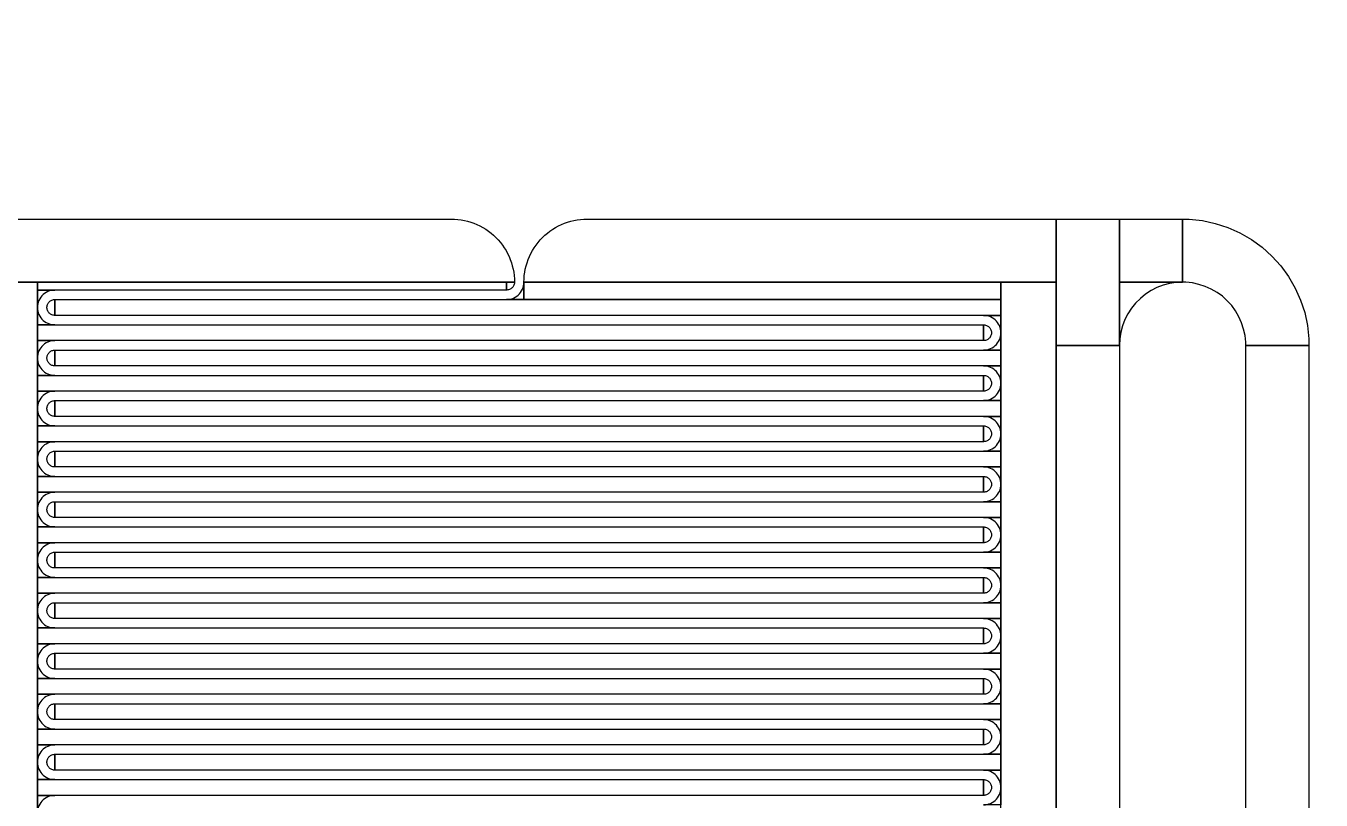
# Model space of a CAD drawing. Extents: x -50000 to 50000, y -50000 to 50000.
# Drawn here: x -41256.2 to -40846.2, y -17541 to -17295.8 of the extents above; entities that cross this region are included whole.
import ezdxf

# ---------------------------------------------------------------- set-up
doc = ezdxf.new("R2010")
doc.units = 0
doc.layers.add('FRAME', color=14, linetype='CONTINUOUS')
doc.layers.add('XOR4', color=17, linetype='CONTINUOUS')

# ---------------------------------------------------------------- blocks, each defined once
blk = doc.blocks.new('CHIP_RESONATOR')
at = {"layer": 'XOR4'}
blk.add_lwpolyline([(1830, 4143), (1978.5, 4143), (1979.547, 4142.973), (1980.591, 4142.89), (1981.629, 4142.754), (1982.658, 4142.563), (1983.676, 4142.319), (1984.68, 4142.021), (1985.667, 4141.672), (1986.635, 4141.271), (1987.58, 4140.82), (1988.5, 4140.321), (1989.393, 4139.773), (1990.256, 4139.18), (1991.086, 4138.543), (1991.883, 4137.863), (1992.642, 4137.142), (1993.363, 4136.383), (1994.043, 4135.586), (1994.68, 4134.756), (1995.273, 4133.893), (1995.821, 4133), (1996.32, 4132.08), (1996.771, 4131.135), (1997.172, 4130.167), (1997.521, 4129.18), (1997.819, 4128.176), (1998.063, 4127.158), (1998.254, 4126.129), (1998.39, 4125.091), (1998.473, 4124.047), (1998.5, 4123), (1830, 4123)], dxfattribs=at)
for points in [[(2001.5, 4123), (2001.527, 4124.047), (2001.61, 4125.091), (2001.746, 4126.129), (2001.937, 4127.158), (2002.181, 4128.176), (2002.479, 4129.18), (2002.828, 4130.167), (2003.229, 4131.135), (2003.68, 4132.08), (2004.179, 4133), (2004.727, 4133.893), (2005.32, 4134.756), (2005.957, 4135.586), (2006.637, 4136.383), (2007.358, 4137.142), (2008.117, 4137.863), (2008.914, 4138.543), (2009.744, 4139.18), (2010.607, 4139.773), (2011.5, 4140.321), (2012.42, 4140.82), (2013.365, 4141.271), (2014.333, 4141.672), (2015.32, 4142.021), (2016.324, 4142.319), (2017.342, 4142.563), (2018.371, 4142.754), (2019.409, 4142.89), (2020.453, 4142.973), (2021.5, 4143), (2170, 4143), (2170, 4123)], [(2170, 4103), (2170, 4143), (2190, 4143), (2190, 4103)], [(2190, 4123), (2190, 4143), (2210, 4143), (2210, 4123)], [(2230, 4103), (2229.973, 4104.047), (2229.754, 4106.129), (2229.319, 4108.176), (2228.672, 4110.167), (2227.82, 4112.08), (2226.773, 4113.893), (2225.543, 4115.586), (2224.142, 4117.142), (2222.586, 4118.543), (2220.893, 4119.773), (2219.08, 4120.82), (2217.167, 4121.672), (2215.176, 4122.319), (2213.129, 4122.754), (2211.047, 4122.973), (2210, 4123), (2210, 4143), (2212.093, 4142.945), (2216.257, 4142.508), (2220.353, 4141.637), (2224.335, 4140.343), (2228.16, 4138.64), (2231.786, 4136.547), (2235.173, 4134.086), (2238.284, 4131.284), (2241.086, 4128.173), (2243.547, 4124.786), (2245.64, 4121.16), (2247.343, 4117.335), (2248.637, 4113.353), (2249.508, 4109.257), (2249.945, 4105.093), (2250, 4103)], [(1830, 3811), (1830, 4123), (1847.5, 4123), (1847.5, 3811)], [(1847.5, 4120.5), (1847.5, 4123), (1996, 4123), (1996, 4120.5)], [(1847.5, 4115), (1847.5, 4120.5), (1853, 4120.5), (1852.425, 4120.47), (1851.856, 4120.38), (1851.3, 4120.231), (1850.763, 4120.025), (1850.25, 4119.763), (1849.767, 4119.45), (1849.32, 4119.087), (1848.913, 4118.68), (1848.55, 4118.233), (1848.237, 4117.75), (1847.975, 4117.237), (1847.769, 4116.7), (1847.62, 4116.144), (1847.53, 4115.575)], [(1996, 4120.5), (1996, 4123), (1998.5, 4123), (1998.497, 4122.869), (1998.469, 4122.609), (1998.415, 4122.353), (1998.334, 4122.104), (1998.228, 4121.865), (1998.097, 4121.638), (1997.943, 4121.427), (1997.768, 4121.232), (1997.573, 4121.057), (1997.362, 4120.903), (1997.135, 4120.772), (1996.896, 4120.666), (1996.647, 4120.585), (1996.391, 4120.531), (1996.131, 4120.503)], [(1996, 4117.5), (1996.575, 4117.53), (1997.144, 4117.62), (1997.7, 4117.769), (1998.237, 4117.975), (1998.75, 4118.237), (1999.233, 4118.55), (1999.68, 4118.913), (2000.087, 4119.32), (2000.45, 4119.767), (2000.763, 4120.25), (2001.025, 4120.763), (2001.231, 4121.3), (2001.38, 4121.856), (2001.47, 4122.425), (2001.5, 4123), (2001.5, 4117.5)], [(2001.5, 4117.5), (2001.5, 4123), (2152.5, 4123), (2152.5, 4117.5)], [(2152.5, 3811), (2152.5, 4123), (2170, 4123), (2170, 3811)], [(2190, 4103), (2190, 4123), (2210, 4123), (2207.909, 4122.89), (2205.842, 4122.563), (2203.82, 4122.021), (2201.865, 4121.271), (2200, 4120.321), (2198.244, 4119.18), (2196.617, 4117.863), (2195.137, 4116.383), (2193.82, 4114.756), (2192.679, 4113), (2191.729, 4111.135), (2190.979, 4109.18), (2190.437, 4107.158), (2190.11, 4105.091)], [(1853, 4112.5), (1852.869, 4112.503), (1852.609, 4112.531), (1852.353, 4112.585), (1852.104, 4112.666), (1851.865, 4112.772), (1851.638, 4112.903), (1851.427, 4113.057), (1851.232, 4113.232), (1851.057, 4113.427), (1850.903, 4113.638), (1850.772, 4113.865), (1850.666, 4114.104), (1850.585, 4114.353), (1850.531, 4114.609), (1850.503, 4114.869), (1850.503, 4115.131), (1850.531, 4115.391), (1850.585, 4115.647), (1850.666, 4115.896), (1850.772, 4116.135), (1850.903, 4116.362), (1851.057, 4116.573), (1851.232, 4116.768), (1851.427, 4116.943), (1851.638, 4117.097), (1851.865, 4117.228), (1852.104, 4117.334), (1852.353, 4117.415), (1852.609, 4117.469), (1852.869, 4117.497), (1853, 4117.5)], [(1853, 4112.5), (1853, 4117.5), (2152.5, 4117.5), (2152.5, 4112.5)], [(1847.5, 4109.5), (1847.5, 4115), (1847.53, 4114.425), (1847.62, 4113.856), (1847.769, 4113.3), (1847.975, 4112.763), (1848.237, 4112.25), (1848.55, 4111.767), (1848.913, 4111.32), (1849.32, 4110.913), (1849.767, 4110.55), (1850.25, 4110.237), (1850.763, 4109.975), (1851.3, 4109.769), (1851.856, 4109.62), (1852.425, 4109.53), (1853, 4109.5)], [(2152.5, 4107), (2152.47, 4107.575), (2152.38, 4108.144), (2152.231, 4108.7), (2152.025, 4109.237), (2151.763, 4109.75), (2151.45, 4110.233), (2151.087, 4110.68), (2150.68, 4111.087), (2150.233, 4111.45), (2149.75, 4111.763), (2149.237, 4112.025), (2148.7, 4112.231), (2148.144, 4112.38), (2147.575, 4112.47), (2147, 4112.5), (2152.5, 4112.5)], [(1847.5, 4104.5), (1847.5, 4109.5), (2147, 4109.5), (2147, 4104.5)], [(2147, 4104.5), (2147, 4109.5), (2147.131, 4109.497), (2147.391, 4109.469), (2147.647, 4109.415), (2147.896, 4109.334), (2148.135, 4109.228), (2148.362, 4109.097), (2148.573, 4108.943), (2148.768, 4108.768), (2148.943, 4108.573), (2149.097, 4108.362), (2149.228, 4108.135), (2149.334, 4107.896), (2149.415, 4107.647), (2149.469, 4107.391), (2149.497, 4107.131), (2149.497, 4106.869), (2149.469, 4106.609), (2149.415, 4106.353), (2149.334, 4106.104), (2149.228, 4105.865), (2149.097, 4105.638), (2148.943, 4105.427), (2148.768, 4105.232), (2148.573, 4105.057), (2148.362, 4104.903), (2148.135, 4104.772), (2147.896, 4104.666), (2147.647, 4104.585), (2147.391, 4104.531), (2147.131, 4104.503)], [(1847.5, 4099), (1847.5, 4104.5), (1853, 4104.5), (1852.425, 4104.47), (1851.856, 4104.38), (1851.3, 4104.231), (1850.763, 4104.025), (1850.25, 4103.763), (1849.767, 4103.45), (1849.32, 4103.087), (1848.913, 4102.68), (1848.55, 4102.233), (1848.237, 4101.75), (1847.975, 4101.237), (1847.769, 4100.7), (1847.62, 4100.144), (1847.53, 4099.575)], [(2147, 4101.5), (2147.575, 4101.53), (2148.144, 4101.62), (2148.7, 4101.769), (2149.237, 4101.975), (2149.75, 4102.237), (2150.233, 4102.55), (2150.68, 4102.913), (2151.087, 4103.32), (2151.45, 4103.767), (2151.763, 4104.25), (2152.025, 4104.763), (2152.231, 4105.3), (2152.38, 4105.856), (2152.47, 4106.425), (2152.5, 4107), (2152.5, 4101.5)], [(1853, 4096.5), (1852.869, 4096.503), (1852.609, 4096.531), (1852.353, 4096.585), (1852.104, 4096.666), (1851.865, 4096.772), (1851.638, 4096.903), (1851.427, 4097.057), (1851.232, 4097.232), (1851.057, 4097.427), (1850.903, 4097.638), (1850.772, 4097.865), (1850.666, 4098.104), (1850.585, 4098.353), (1850.531, 4098.609), (1850.503, 4098.869), (1850.503, 4099.131), (1850.531, 4099.391), (1850.585, 4099.647), (1850.666, 4099.896), (1850.772, 4100.135), (1850.903, 4100.362), (1851.057, 4100.573), (1851.232, 4100.768), (1851.427, 4100.943), (1851.638, 4101.097), (1851.865, 4101.228), (1852.104, 4101.334), (1852.353, 4101.415), (1852.609, 4101.469), (1852.869, 4101.497), (1853, 4101.5)], [(1853, 4096.5), (1853, 4101.5), (2152.5, 4101.5), (2152.5, 4096.5)], [(2170, 3811), (2170, 4103), (2190, 4103), (2190, 3811)], [(2230, 3811), (2230, 4103), (2250, 4103), (2250, 3811)], [(1847.5, 4093.5), (1847.5, 4099), (1847.53, 4098.425), (1847.62, 4097.856), (1847.769, 4097.3), (1847.975, 4096.763), (1848.237, 4096.25), (1848.55, 4095.767), (1848.913, 4095.32), (1849.32, 4094.913), (1849.767, 4094.55), (1850.25, 4094.237), (1850.763, 4093.975), (1851.3, 4093.769), (1851.856, 4093.62), (1852.425, 4093.53), (1853, 4093.5)], [(2152.5, 4091), (2152.47, 4091.575), (2152.38, 4092.144), (2152.231, 4092.7), (2152.025, 4093.237), (2151.763, 4093.75), (2151.45, 4094.233), (2151.087, 4094.68), (2150.68, 4095.087), (2150.233, 4095.45), (2149.75, 4095.763), (2149.237, 4096.025), (2148.7, 4096.231), (2148.144, 4096.38), (2147.575, 4096.47), (2147, 4096.5), (2152.5, 4096.5)], [(1847.5, 4088.5), (1847.5, 4093.5), (2147, 4093.5), (2147, 4088.5)], [(2147, 4088.5), (2147, 4093.5), (2147.131, 4093.497), (2147.391, 4093.469), (2147.647, 4093.415), (2147.896, 4093.334), (2148.135, 4093.228), (2148.362, 4093.097), (2148.573, 4092.943), (2148.768, 4092.768), (2148.943, 4092.573), (2149.097, 4092.362), (2149.228, 4092.135), (2149.334, 4091.896), (2149.415, 4091.647), (2149.469, 4091.391), (2149.497, 4091.131), (2149.497, 4090.869), (2149.469, 4090.609), (2149.415, 4090.353), (2149.334, 4090.104), (2149.228, 4089.865), (2149.097, 4089.638), (2148.943, 4089.427), (2148.768, 4089.232), (2148.573, 4089.057), (2148.362, 4088.903), (2148.135, 4088.772), (2147.896, 4088.666), (2147.647, 4088.585), (2147.391, 4088.531), (2147.131, 4088.503)], [(1847.5, 4083), (1847.5, 4088.5), (1853, 4088.5), (1852.425, 4088.47), (1851.856, 4088.38), (1851.3, 4088.231), (1850.763, 4088.025), (1850.25, 4087.763), (1849.767, 4087.45), (1849.32, 4087.087), (1848.913, 4086.68), (1848.55, 4086.233), (1848.237, 4085.75), (1847.975, 4085.237), (1847.769, 4084.7), (1847.62, 4084.144), (1847.53, 4083.575)], [(2147, 4085.5), (2147.575, 4085.53), (2148.144, 4085.62), (2148.7, 4085.769), (2149.237, 4085.975), (2149.75, 4086.237), (2150.233, 4086.55), (2150.68, 4086.913), (2151.087, 4087.32), (2151.45, 4087.767), (2151.763, 4088.25), (2152.025, 4088.763), (2152.231, 4089.3), (2152.38, 4089.856), (2152.47, 4090.425), (2152.5, 4091), (2152.5, 4085.5)], [(1853, 4080.5), (1852.869, 4080.503), (1852.609, 4080.531), (1852.353, 4080.585), (1852.104, 4080.666), (1851.865, 4080.772), (1851.638, 4080.903), (1851.427, 4081.057), (1851.232, 4081.232), (1851.057, 4081.427), (1850.903, 4081.638), (1850.772, 4081.865), (1850.666, 4082.104), (1850.585, 4082.353), (1850.531, 4082.609), (1850.503, 4082.869), (1850.503, 4083.131), (1850.531, 4083.391), (1850.585, 4083.647), (1850.666, 4083.896), (1850.772, 4084.135), (1850.903, 4084.362), (1851.057, 4084.573), (1851.232, 4084.768), (1851.427, 4084.943), (1851.638, 4085.097), (1851.865, 4085.228), (1852.104, 4085.334), (1852.353, 4085.415), (1852.609, 4085.469), (1852.869, 4085.497), (1853, 4085.5)], [(1853, 4080.5), (1853, 4085.5), (2152.5, 4085.5), (2152.5, 4080.5)], [(1847.5, 4077.5), (1847.5, 4083), (1847.53, 4082.425), (1847.62, 4081.856), (1847.769, 4081.3), (1847.975, 4080.763), (1848.237, 4080.25), (1848.55, 4079.767), (1848.913, 4079.32), (1849.32, 4078.913), (1849.767, 4078.55), (1850.25, 4078.237), (1850.763, 4077.975), (1851.3, 4077.769), (1851.856, 4077.62), (1852.425, 4077.53), (1853, 4077.5)], [(2152.5, 4075), (2152.47, 4075.575), (2152.38, 4076.144), (2152.231, 4076.7), (2152.025, 4077.237), (2151.763, 4077.75), (2151.45, 4078.233), (2151.087, 4078.68), (2150.68, 4079.087), (2150.233, 4079.45), (2149.75, 4079.763), (2149.237, 4080.025), (2148.7, 4080.231), (2148.144, 4080.38), (2147.575, 4080.47), (2147, 4080.5), (2152.5, 4080.5)], [(1847.5, 4072.5), (1847.5, 4077.5), (2147, 4077.5), (2147, 4072.5)], [(2147, 4072.5), (2147, 4077.5), (2147.131, 4077.497), (2147.391, 4077.469), (2147.647, 4077.415), (2147.896, 4077.334), (2148.135, 4077.228), (2148.362, 4077.097), (2148.573, 4076.943), (2148.768, 4076.768), (2148.943, 4076.573), (2149.097, 4076.362), (2149.228, 4076.135), (2149.334, 4075.896), (2149.415, 4075.647), (2149.469, 4075.391), (2149.497, 4075.131), (2149.497, 4074.869), (2149.469, 4074.609), (2149.415, 4074.353), (2149.334, 4074.104), (2149.228, 4073.865), (2149.097, 4073.638), (2148.943, 4073.427), (2148.768, 4073.232), (2148.573, 4073.057), (2148.362, 4072.903), (2148.135, 4072.772), (2147.896, 4072.666), (2147.647, 4072.585), (2147.391, 4072.531), (2147.131, 4072.503)], [(1847.5, 4067), (1847.5, 4072.5), (1853, 4072.5), (1852.425, 4072.47), (1851.856, 4072.38), (1851.3, 4072.231), (1850.763, 4072.025), (1850.25, 4071.763), (1849.767, 4071.45), (1849.32, 4071.087), (1848.913, 4070.68), (1848.55, 4070.233), (1848.237, 4069.75), (1847.975, 4069.237), (1847.769, 4068.7), (1847.62, 4068.144), (1847.53, 4067.575)], [(2147, 4069.5), (2147.575, 4069.53), (2148.144, 4069.62), (2148.7, 4069.769), (2149.237, 4069.975), (2149.75, 4070.237), (2150.233, 4070.55), (2150.68, 4070.913), (2151.087, 4071.32), (2151.45, 4071.767), (2151.763, 4072.25), (2152.025, 4072.763), (2152.231, 4073.3), (2152.38, 4073.856), (2152.47, 4074.425), (2152.5, 4075), (2152.5, 4069.5)], [(1853, 4064.5), (1852.869, 4064.503), (1852.609, 4064.531), (1852.353, 4064.585), (1852.104, 4064.666), (1851.865, 4064.772), (1851.638, 4064.903), (1851.427, 4065.057), (1851.232, 4065.232), (1851.057, 4065.427), (1850.903, 4065.638), (1850.772, 4065.865), (1850.666, 4066.104), (1850.585, 4066.353), (1850.531, 4066.609), (1850.503, 4066.869), (1850.503, 4067.131), (1850.531, 4067.391), (1850.585, 4067.647), (1850.666, 4067.896), (1850.772, 4068.135), (1850.903, 4068.362), (1851.057, 4068.573), (1851.232, 4068.768), (1851.427, 4068.943), (1851.638, 4069.097), (1851.865, 4069.228), (1852.104, 4069.334), (1852.353, 4069.415), (1852.609, 4069.469), (1852.869, 4069.497), (1853, 4069.5)], [(1853, 4064.5), (1853, 4069.5), (2152.5, 4069.5), (2152.5, 4064.5)], [(1847.5, 4061.5), (1847.5, 4067), (1847.53, 4066.425), (1847.62, 4065.856), (1847.769, 4065.3), (1847.975, 4064.763), (1848.237, 4064.25), (1848.55, 4063.767), (1848.913, 4063.32), (1849.32, 4062.913), (1849.767, 4062.55), (1850.25, 4062.237), (1850.763, 4061.975), (1851.3, 4061.769), (1851.856, 4061.62), (1852.425, 4061.53), (1853, 4061.5)], [(2152.5, 4059), (2152.47, 4059.575), (2152.38, 4060.144), (2152.231, 4060.7), (2152.025, 4061.237), (2151.763, 4061.75), (2151.45, 4062.233), (2151.087, 4062.68), (2150.68, 4063.087), (2150.233, 4063.45), (2149.75, 4063.763), (2149.237, 4064.025), (2148.7, 4064.231), (2148.144, 4064.38), (2147.575, 4064.47), (2147, 4064.5), (2152.5, 4064.5)], [(1847.5, 4056.5), (1847.5, 4061.5), (2147, 4061.5), (2147, 4056.5)], [(2147, 4056.5), (2147, 4061.5), (2147.131, 4061.497), (2147.391, 4061.469), (2147.647, 4061.415), (2147.896, 4061.334), (2148.135, 4061.228), (2148.362, 4061.097), (2148.573, 4060.943), (2148.768, 4060.768), (2148.943, 4060.573), (2149.097, 4060.362), (2149.228, 4060.135), (2149.334, 4059.896), (2149.415, 4059.647), (2149.469, 4059.391), (2149.497, 4059.131), (2149.497, 4058.869), (2149.469, 4058.609), (2149.415, 4058.353), (2149.334, 4058.104), (2149.228, 4057.865), (2149.097, 4057.638), (2148.943, 4057.427), (2148.768, 4057.232), (2148.573, 4057.057), (2148.362, 4056.903), (2148.135, 4056.772), (2147.896, 4056.666), (2147.647, 4056.585), (2147.391, 4056.531), (2147.131, 4056.503)], [(2147, 4053.5), (2147.575, 4053.53), (2148.144, 4053.62), (2148.7, 4053.769), (2149.237, 4053.975), (2149.75, 4054.237), (2150.233, 4054.55), (2150.68, 4054.913), (2151.087, 4055.32), (2151.45, 4055.767), (2151.763, 4056.25), (2152.025, 4056.763), (2152.231, 4057.3), (2152.38, 4057.856), (2152.47, 4058.425), (2152.5, 4059), (2152.5, 4053.5)], [(1847.5, 4051), (1847.5, 4056.5), (1853, 4056.5), (1852.425, 4056.47), (1851.856, 4056.38), (1851.3, 4056.231), (1850.763, 4056.025), (1850.25, 4055.763), (1849.767, 4055.45), (1849.32, 4055.087), (1848.913, 4054.68), (1848.55, 4054.233), (1848.237, 4053.75), (1847.975, 4053.237), (1847.769, 4052.7), (1847.62, 4052.144), (1847.53, 4051.575)], [(1847.5, 4045.5), (1847.5, 4051), (1847.53, 4050.425), (1847.62, 4049.856), (1847.769, 4049.3), (1847.975, 4048.763), (1848.237, 4048.25), (1848.55, 4047.767), (1848.913, 4047.32), (1849.32, 4046.913), (1849.767, 4046.55), (1850.25, 4046.237), (1850.763, 4045.975), (1851.3, 4045.769), (1851.856, 4045.62), (1852.425, 4045.53), (1853, 4045.5)], [(1853, 4048.5), (1852.869, 4048.503), (1852.609, 4048.531), (1852.353, 4048.585), (1852.104, 4048.666), (1851.865, 4048.772), (1851.638, 4048.903), (1851.427, 4049.057), (1851.232, 4049.232), (1851.057, 4049.427), (1850.903, 4049.638), (1850.772, 4049.865), (1850.666, 4050.104), (1850.585, 4050.353), (1850.531, 4050.609), (1850.503, 4050.869), (1850.503, 4051.131), (1850.531, 4051.391), (1850.585, 4051.647), (1850.666, 4051.896), (1850.772, 4052.135), (1850.903, 4052.362), (1851.057, 4052.573), (1851.232, 4052.768), (1851.427, 4052.943), (1851.638, 4053.097), (1851.865, 4053.228), (1852.104, 4053.334), (1852.353, 4053.415), (1852.609, 4053.469), (1852.869, 4053.497), (1853, 4053.5)], [(1853, 4048.5), (1853, 4053.5), (2152.5, 4053.5), (2152.5, 4048.5)], [(2152.5, 4043), (2152.47, 4043.575), (2152.38, 4044.144), (2152.231, 4044.7), (2152.025, 4045.237), (2151.763, 4045.75), (2151.45, 4046.233), (2151.087, 4046.68), (2150.68, 4047.087), (2150.233, 4047.45), (2149.75, 4047.763), (2149.237, 4048.025), (2148.7, 4048.231), (2148.144, 4048.38), (2147.575, 4048.47), (2147, 4048.5), (2152.5, 4048.5)], [(1847.5, 4040.5), (1847.5, 4045.5), (2147, 4045.5), (2147, 4040.5)], [(2147, 4040.5), (2147, 4045.5), (2147.131, 4045.497), (2147.391, 4045.469), (2147.647, 4045.415), (2147.896, 4045.334), (2148.135, 4045.228), (2148.362, 4045.097), (2148.573, 4044.943), (2148.768, 4044.768), (2148.943, 4044.573), (2149.097, 4044.362), (2149.228, 4044.135), (2149.334, 4043.896), (2149.415, 4043.647), (2149.469, 4043.391), (2149.497, 4043.131), (2149.497, 4042.869), (2149.469, 4042.609), (2149.415, 4042.353), (2149.334, 4042.104), (2149.228, 4041.865), (2149.097, 4041.638), (2148.943, 4041.427), (2148.768, 4041.232), (2148.573, 4041.057), (2148.362, 4040.903), (2148.135, 4040.772), (2147.896, 4040.666), (2147.647, 4040.585), (2147.391, 4040.531), (2147.131, 4040.503)], [(2147, 4037.5), (2147.575, 4037.53), (2148.144, 4037.62), (2148.7, 4037.769), (2149.237, 4037.975), (2149.75, 4038.237), (2150.233, 4038.55), (2150.68, 4038.913), (2151.087, 4039.32), (2151.45, 4039.767), (2151.763, 4040.25), (2152.025, 4040.763), (2152.231, 4041.3), (2152.38, 4041.856), (2152.47, 4042.425), (2152.5, 4043), (2152.5, 4037.5)], [(1847.5, 4035), (1847.5, 4040.5), (1853, 4040.5), (1852.425, 4040.47), (1851.856, 4040.38), (1851.3, 4040.231), (1850.763, 4040.025), (1850.25, 4039.763), (1849.767, 4039.45), (1849.32, 4039.087), (1848.913, 4038.68), (1848.55, 4038.233), (1848.237, 4037.75), (1847.975, 4037.237), (1847.769, 4036.7), (1847.62, 4036.144), (1847.53, 4035.575)], [(1847.5, 4029.5), (1847.5, 4035), (1847.53, 4034.425), (1847.62, 4033.856), (1847.769, 4033.3), (1847.975, 4032.763), (1848.237, 4032.25), (1848.55, 4031.767), (1848.913, 4031.32), (1849.32, 4030.913), (1849.767, 4030.55), (1850.25, 4030.237), (1850.763, 4029.975), (1851.3, 4029.769), (1851.856, 4029.62), (1852.425, 4029.53), (1853, 4029.5)], [(1853, 4032.5), (1852.869, 4032.503), (1852.609, 4032.531), (1852.353, 4032.585), (1852.104, 4032.666), (1851.865, 4032.772), (1851.638, 4032.903), (1851.427, 4033.057), (1851.232, 4033.232), (1851.057, 4033.427), (1850.903, 4033.638), (1850.772, 4033.865), (1850.666, 4034.104), (1850.585, 4034.353), (1850.531, 4034.609), (1850.503, 4034.869), (1850.503, 4035.131), (1850.531, 4035.391), (1850.585, 4035.647), (1850.666, 4035.896), (1850.772, 4036.135), (1850.903, 4036.362), (1851.057, 4036.573), (1851.232, 4036.768), (1851.427, 4036.943), (1851.638, 4037.097), (1851.865, 4037.228), (1852.104, 4037.334), (1852.353, 4037.415), (1852.609, 4037.469), (1852.869, 4037.497), (1853, 4037.5)], [(1853, 4032.5), (1853, 4037.5), (2152.5, 4037.5), (2152.5, 4032.5)], [(2152.5, 4027), (2152.47, 4027.575), (2152.38, 4028.144), (2152.231, 4028.7), (2152.025, 4029.237), (2151.763, 4029.75), (2151.45, 4030.233), (2151.087, 4030.68), (2150.68, 4031.087), (2150.233, 4031.45), (2149.75, 4031.763), (2149.237, 4032.025), (2148.7, 4032.231), (2148.144, 4032.38), (2147.575, 4032.47), (2147, 4032.5), (2152.5, 4032.5)], [(1847.5, 4024.5), (1847.5, 4029.5), (2147, 4029.5), (2147, 4024.5)], [(2147, 4024.5), (2147, 4029.5), (2147.131, 4029.497), (2147.391, 4029.469), (2147.647, 4029.415), (2147.896, 4029.334), (2148.135, 4029.228), (2148.362, 4029.097), (2148.573, 4028.943), (2148.768, 4028.768), (2148.943, 4028.573), (2149.097, 4028.362), (2149.228, 4028.135), (2149.334, 4027.896), (2149.415, 4027.647), (2149.469, 4027.391), (2149.497, 4027.131), (2149.497, 4026.869), (2149.469, 4026.609), (2149.415, 4026.353), (2149.334, 4026.104), (2149.228, 4025.865), (2149.097, 4025.638), (2148.943, 4025.427), (2148.768, 4025.232), (2148.573, 4025.057), (2148.362, 4024.903), (2148.135, 4024.772), (2147.896, 4024.666), (2147.647, 4024.585), (2147.391, 4024.531), (2147.131, 4024.503)], [(2147, 4021.5), (2147.575, 4021.53), (2148.144, 4021.62), (2148.7, 4021.769), (2149.237, 4021.975), (2149.75, 4022.237), (2150.233, 4022.55), (2150.68, 4022.913), (2151.087, 4023.32), (2151.45, 4023.767), (2151.763, 4024.25), (2152.025, 4024.763), (2152.231, 4025.3), (2152.38, 4025.856), (2152.47, 4026.425), (2152.5, 4027), (2152.5, 4021.5)], [(1847.5, 4019), (1847.5, 4024.5), (1853, 4024.5), (1852.425, 4024.47), (1851.856, 4024.38), (1851.3, 4024.231), (1850.763, 4024.025), (1850.25, 4023.763), (1849.767, 4023.45), (1849.32, 4023.087), (1848.913, 4022.68), (1848.55, 4022.233), (1848.237, 4021.75), (1847.975, 4021.237), (1847.769, 4020.7), (1847.62, 4020.144), (1847.53, 4019.575)], [(1847.5, 4013.5), (1847.5, 4019), (1847.53, 4018.425), (1847.62, 4017.856), (1847.769, 4017.3), (1847.975, 4016.763), (1848.237, 4016.25), (1848.55, 4015.767), (1848.913, 4015.32), (1849.32, 4014.913), (1849.767, 4014.55), (1850.25, 4014.237), (1850.763, 4013.975), (1851.3, 4013.769), (1851.856, 4013.62), (1852.425, 4013.53), (1853, 4013.5)], [(1853, 4016.5), (1852.869, 4016.503), (1852.609, 4016.531), (1852.353, 4016.585), (1852.104, 4016.666), (1851.865, 4016.772), (1851.638, 4016.903), (1851.427, 4017.057), (1851.232, 4017.232), (1851.057, 4017.427), (1850.903, 4017.638), (1850.772, 4017.865), (1850.666, 4018.104), (1850.585, 4018.353), (1850.531, 4018.609), (1850.503, 4018.869), (1850.503, 4019.131), (1850.531, 4019.391), (1850.585, 4019.647), (1850.666, 4019.896), (1850.772, 4020.135), (1850.903, 4020.362), (1851.057, 4020.573), (1851.232, 4020.768), (1851.427, 4020.943), (1851.638, 4021.097), (1851.865, 4021.228), (1852.104, 4021.334), (1852.353, 4021.415), (1852.609, 4021.469), (1852.869, 4021.497), (1853, 4021.5)], [(1853, 4016.5), (1853, 4021.5), (2152.5, 4021.5), (2152.5, 4016.5)], [(2152.5, 4011), (2152.47, 4011.575), (2152.38, 4012.144), (2152.231, 4012.7), (2152.025, 4013.237), (2151.763, 4013.75), (2151.45, 4014.233), (2151.087, 4014.68), (2150.68, 4015.087), (2150.233, 4015.45), (2149.75, 4015.763), (2149.237, 4016.025), (2148.7, 4016.231), (2148.144, 4016.38), (2147.575, 4016.47), (2147, 4016.5), (2152.5, 4016.5)], [(1847.5, 4008.5), (1847.5, 4013.5), (2147, 4013.5), (2147, 4008.5)], [(2147, 4008.5), (2147, 4013.5), (2147.131, 4013.497), (2147.391, 4013.469), (2147.647, 4013.415), (2147.896, 4013.334), (2148.135, 4013.228), (2148.362, 4013.097), (2148.573, 4012.943), (2148.768, 4012.768), (2148.943, 4012.573), (2149.097, 4012.362), (2149.228, 4012.135), (2149.334, 4011.896), (2149.415, 4011.647), (2149.469, 4011.391), (2149.497, 4011.131), (2149.497, 4010.869), (2149.469, 4010.609), (2149.415, 4010.353), (2149.334, 4010.104), (2149.228, 4009.865), (2149.097, 4009.638), (2148.943, 4009.427), (2148.768, 4009.232), (2148.573, 4009.057), (2148.362, 4008.903), (2148.135, 4008.772), (2147.896, 4008.666), (2147.647, 4008.585), (2147.391, 4008.531), (2147.131, 4008.503)], [(2147, 4005.5), (2147.575, 4005.53), (2148.144, 4005.62), (2148.7, 4005.769), (2149.237, 4005.975), (2149.75, 4006.237), (2150.233, 4006.55), (2150.68, 4006.913), (2151.087, 4007.32), (2151.45, 4007.767), (2151.763, 4008.25), (2152.025, 4008.763), (2152.231, 4009.3), (2152.38, 4009.856), (2152.47, 4010.425), (2152.5, 4011), (2152.5, 4005.5)], [(1847.5, 4003), (1847.5, 4008.5), (1853, 4008.5), (1852.425, 4008.47), (1851.856, 4008.38), (1851.3, 4008.231), (1850.763, 4008.025), (1850.25, 4007.763), (1849.767, 4007.45), (1849.32, 4007.087), (1848.913, 4006.68), (1848.55, 4006.233), (1848.237, 4005.75), (1847.975, 4005.237), (1847.769, 4004.7), (1847.62, 4004.144), (1847.53, 4003.575)], [(1847.5, 3997.5), (1847.5, 4003), (1847.53, 4002.425), (1847.62, 4001.856), (1847.769, 4001.3), (1847.975, 4000.763), (1848.237, 4000.25), (1848.55, 3999.767), (1848.913, 3999.32), (1849.32, 3998.913), (1849.767, 3998.55), (1850.25, 3998.237), (1850.763, 3997.975), (1851.3, 3997.769), (1851.856, 3997.62), (1852.425, 3997.53), (1853, 3997.5)], [(1853, 4000.5), (1852.869, 4000.503), (1852.609, 4000.531), (1852.353, 4000.585), (1852.104, 4000.666), (1851.865, 4000.772), (1851.638, 4000.903), (1851.427, 4001.057), (1851.232, 4001.232), (1851.057, 4001.427), (1850.903, 4001.638), (1850.772, 4001.865), (1850.666, 4002.104), (1850.585, 4002.353), (1850.531, 4002.609), (1850.503, 4002.869), (1850.503, 4003.131), (1850.531, 4003.391), (1850.585, 4003.647), (1850.666, 4003.896), (1850.772, 4004.135), (1850.903, 4004.362), (1851.057, 4004.573), (1851.232, 4004.768), (1851.427, 4004.943), (1851.638, 4005.097), (1851.865, 4005.228), (1852.104, 4005.334), (1852.353, 4005.415), (1852.609, 4005.469), (1852.869, 4005.497), (1853, 4005.5)], [(1853, 4000.5), (1853, 4005.5), (2152.5, 4005.5), (2152.5, 4000.5)], [(1847.5, 3992.5), (1847.5, 3997.5), (2147, 3997.5), (2147, 3992.5)], [(2152.5, 3995), (2152.47, 3995.575), (2152.38, 3996.144), (2152.231, 3996.7), (2152.025, 3997.237), (2151.763, 3997.75), (2151.45, 3998.233), (2151.087, 3998.68), (2150.68, 3999.087), (2150.233, 3999.45), (2149.75, 3999.763), (2149.237, 4000.025), (2148.7, 4000.231), (2148.144, 4000.38), (2147.575, 4000.47), (2147, 4000.5), (2152.5, 4000.5)], [(2147, 3992.5), (2147, 3997.5), (2147.131, 3997.497), (2147.391, 3997.469), (2147.647, 3997.415), (2147.896, 3997.334), (2148.135, 3997.228), (2148.362, 3997.097), (2148.573, 3996.943), (2148.768, 3996.768), (2148.943, 3996.573), (2149.097, 3996.362), (2149.228, 3996.135), (2149.334, 3995.896), (2149.415, 3995.647), (2149.469, 3995.391), (2149.497, 3995.131), (2149.497, 3994.869), (2149.469, 3994.609), (2149.415, 3994.353), (2149.334, 3994.104), (2149.228, 3993.865), (2149.097, 3993.638), (2148.943, 3993.427), (2148.768, 3993.232), (2148.573, 3993.057), (2148.362, 3992.903), (2148.135, 3992.772), (2147.896, 3992.666), (2147.647, 3992.585), (2147.391, 3992.531), (2147.131, 3992.503)], [(2147, 3989.5), (2147.575, 3989.53), (2148.144, 3989.62), (2148.7, 3989.769), (2149.237, 3989.975), (2149.75, 3990.237), (2150.233, 3990.55), (2150.68, 3990.913), (2151.087, 3991.32), (2151.45, 3991.767), (2151.763, 3992.25), (2152.025, 3992.763), (2152.231, 3993.3), (2152.38, 3993.856), (2152.47, 3994.425), (2152.5, 3995), (2152.5, 3989.5)], [(1847.5, 3987), (1847.5, 3992.5), (1853, 3992.5), (1852.425, 3992.47), (1851.856, 3992.38), (1851.3, 3992.231), (1850.763, 3992.025), (1850.25, 3991.763), (1849.767, 3991.45), (1849.32, 3991.087), (1848.913, 3990.68), (1848.55, 3990.233), (1848.237, 3989.75), (1847.975, 3989.237), (1847.769, 3988.7), (1847.62, 3988.144), (1847.53, 3987.575)], [(1853, 3984.5), (1852.869, 3984.503), (1852.609, 3984.531), (1852.353, 3984.585), (1852.104, 3984.666), (1851.865, 3984.772), (1851.638, 3984.903), (1851.427, 3985.057), (1851.232, 3985.232), (1851.057, 3985.427), (1850.903, 3985.638), (1850.772, 3985.865), (1850.666, 3986.104), (1850.585, 3986.353), (1850.531, 3986.609), (1850.503, 3986.869), (1850.503, 3987.131), (1850.531, 3987.391), (1850.585, 3987.647), (1850.666, 3987.896), (1850.772, 3988.135), (1850.903, 3988.362), (1851.057, 3988.573), (1851.232, 3988.768), (1851.427, 3988.943), (1851.638, 3989.097), (1851.865, 3989.228), (1852.104, 3989.334), (1852.353, 3989.415), (1852.609, 3989.469), (1852.869, 3989.497), (1853, 3989.5)], [(1853, 3984.5), (1853, 3989.5), (2152.5, 3989.5), (2152.5, 3984.5)], [(1847.5, 3981.5), (1847.5, 3987), (1847.53, 3986.425), (1847.62, 3985.856), (1847.769, 3985.3), (1847.975, 3984.763), (1848.237, 3984.25), (1848.55, 3983.767), (1848.913, 3983.32), (1849.32, 3982.913), (1849.767, 3982.55), (1850.25, 3982.237), (1850.763, 3981.975), (1851.3, 3981.769), (1851.856, 3981.62), (1852.425, 3981.53), (1853, 3981.5)], [(1847.5, 3976.5), (1847.5, 3981.5), (2147, 3981.5), (2147, 3976.5)], [(2152.5, 3979), (2152.47, 3979.575), (2152.38, 3980.144), (2152.231, 3980.7), (2152.025, 3981.237), (2151.763, 3981.75), (2151.45, 3982.233), (2151.087, 3982.68), (2150.68, 3983.087), (2150.233, 3983.45), (2149.75, 3983.763), (2149.237, 3984.025), (2148.7, 3984.231), (2148.144, 3984.38), (2147.575, 3984.47), (2147, 3984.5), (2152.5, 3984.5)], [(2147, 3976.5), (2147, 3981.5), (2147.131, 3981.497), (2147.391, 3981.469), (2147.647, 3981.415), (2147.896, 3981.334), (2148.135, 3981.228), (2148.362, 3981.097), (2148.573, 3980.943), (2148.768, 3980.768), (2148.943, 3980.573), (2149.097, 3980.362), (2149.228, 3980.135), (2149.334, 3979.896), (2149.415, 3979.647), (2149.469, 3979.391), (2149.497, 3979.131), (2149.497, 3978.869), (2149.469, 3978.609), (2149.415, 3978.353), (2149.334, 3978.104), (2149.228, 3977.865), (2149.097, 3977.638), (2148.943, 3977.427), (2148.768, 3977.232), (2148.573, 3977.057), (2148.362, 3976.903), (2148.135, 3976.772), (2147.896, 3976.666), (2147.647, 3976.585), (2147.391, 3976.531), (2147.131, 3976.503)], [(2147, 3973.5), (2147.575, 3973.53), (2148.144, 3973.62), (2148.7, 3973.769), (2149.237, 3973.975), (2149.75, 3974.237), (2150.233, 3974.55), (2150.68, 3974.913), (2151.087, 3975.32), (2151.45, 3975.767), (2151.763, 3976.25), (2152.025, 3976.763), (2152.231, 3977.3), (2152.38, 3977.856), (2152.47, 3978.425), (2152.5, 3979), (2152.5, 3973.5)], [(1847.5, 3971), (1847.5, 3976.5), (1853, 3976.5), (1852.425, 3976.47), (1851.856, 3976.38), (1851.3, 3976.231), (1850.763, 3976.025), (1850.25, 3975.763), (1849.767, 3975.45), (1849.32, 3975.087), (1848.913, 3974.68), (1848.55, 3974.233), (1848.237, 3973.75), (1847.975, 3973.237), (1847.769, 3972.7), (1847.62, 3972.144), (1847.53, 3971.575)], [(1853, 3968.5), (1852.869, 3968.503), (1852.609, 3968.531), (1852.353, 3968.585), (1852.104, 3968.666), (1851.865, 3968.772), (1851.638, 3968.903), (1851.427, 3969.057), (1851.232, 3969.232), (1851.057, 3969.427), (1850.903, 3969.638), (1850.772, 3969.865), (1850.666, 3970.104), (1850.585, 3970.353), (1850.531, 3970.609), (1850.503, 3970.869), (1850.503, 3971.131), (1850.531, 3971.391), (1850.585, 3971.647), (1850.666, 3971.896), (1850.772, 3972.135), (1850.903, 3972.362), (1851.057, 3972.573), (1851.232, 3972.768), (1851.427, 3972.943), (1851.638, 3973.097), (1851.865, 3973.228), (1852.104, 3973.334), (1852.353, 3973.415), (1852.609, 3973.469), (1852.869, 3973.497), (1853, 3973.5)], [(1853, 3968.5), (1853, 3973.5), (2152.5, 3973.5), (2152.5, 3968.5)], [(1847.5, 3965.5), (1847.5, 3971), (1847.53, 3970.425), (1847.62, 3969.856), (1847.769, 3969.3), (1847.975, 3968.763), (1848.237, 3968.25), (1848.55, 3967.767), (1848.913, 3967.32), (1849.32, 3966.913), (1849.767, 3966.55), (1850.25, 3966.237), (1850.763, 3965.975), (1851.3, 3965.769), (1851.856, 3965.62), (1852.425, 3965.53), (1853, 3965.5)], [(1847.5, 3960.5), (1847.5, 3965.5), (2147, 3965.5), (2147, 3960.5)], [(2152.5, 3963), (2152.47, 3963.575), (2152.38, 3964.144), (2152.231, 3964.7), (2152.025, 3965.237), (2151.763, 3965.75), (2151.45, 3966.233), (2151.087, 3966.68), (2150.68, 3967.087), (2150.233, 3967.45), (2149.75, 3967.763), (2149.237, 3968.025), (2148.7, 3968.231), (2148.144, 3968.38), (2147.575, 3968.47), (2147, 3968.5), (2152.5, 3968.5)], [(2147, 3960.5), (2147, 3965.5), (2147.131, 3965.497), (2147.391, 3965.469), (2147.647, 3965.415), (2147.896, 3965.334), (2148.135, 3965.228), (2148.362, 3965.097), (2148.573, 3964.943), (2148.768, 3964.768), (2148.943, 3964.573), (2149.097, 3964.362), (2149.228, 3964.135), (2149.334, 3963.896), (2149.415, 3963.647), (2149.469, 3963.391), (2149.497, 3963.131), (2149.497, 3962.869), (2149.469, 3962.609), (2149.415, 3962.353), (2149.334, 3962.104), (2149.228, 3961.865), (2149.097, 3961.638), (2148.943, 3961.427), (2148.768, 3961.232), (2148.573, 3961.057), (2148.362, 3960.903), (2148.135, 3960.772), (2147.896, 3960.666), (2147.647, 3960.585), (2147.391, 3960.531), (2147.131, 3960.503)], [(1847.5, 3955), (1847.5, 3960.5), (1853, 3960.5), (1852.425, 3960.47), (1851.856, 3960.38), (1851.3, 3960.231), (1850.763, 3960.025), (1850.25, 3959.763), (1849.767, 3959.45), (1849.32, 3959.087), (1848.913, 3958.68), (1848.55, 3958.233), (1848.237, 3957.75), (1847.975, 3957.237), (1847.769, 3956.7), (1847.62, 3956.144), (1847.53, 3955.575)], [(2147, 3957.5), (2147.575, 3957.53), (2148.144, 3957.62), (2148.7, 3957.769), (2149.237, 3957.975), (2149.75, 3958.237), (2150.233, 3958.55), (2150.68, 3958.913), (2151.087, 3959.32), (2151.45, 3959.767), (2151.763, 3960.25), (2152.025, 3960.763), (2152.231, 3961.3), (2152.38, 3961.856), (2152.47, 3962.425), (2152.5, 3963), (2152.5, 3957.5)]]:
    blk.add_lwpolyline(points, close=True, dxfattribs=at)

msp = doc.modelspace()

# ---------------------------------------------------------------- linework, layer by layer
at = {"layer": 'FRAME'}
for radius in [50000, 49000]:
    msp.add_circle((0, 0), radius, dxfattribs=at)

# ---------------------------------------------------------------- block references
msp.add_blockref('CHIP_RESONATOR', (-43100, -21500))

doc.saveas('drawing.dxf')
